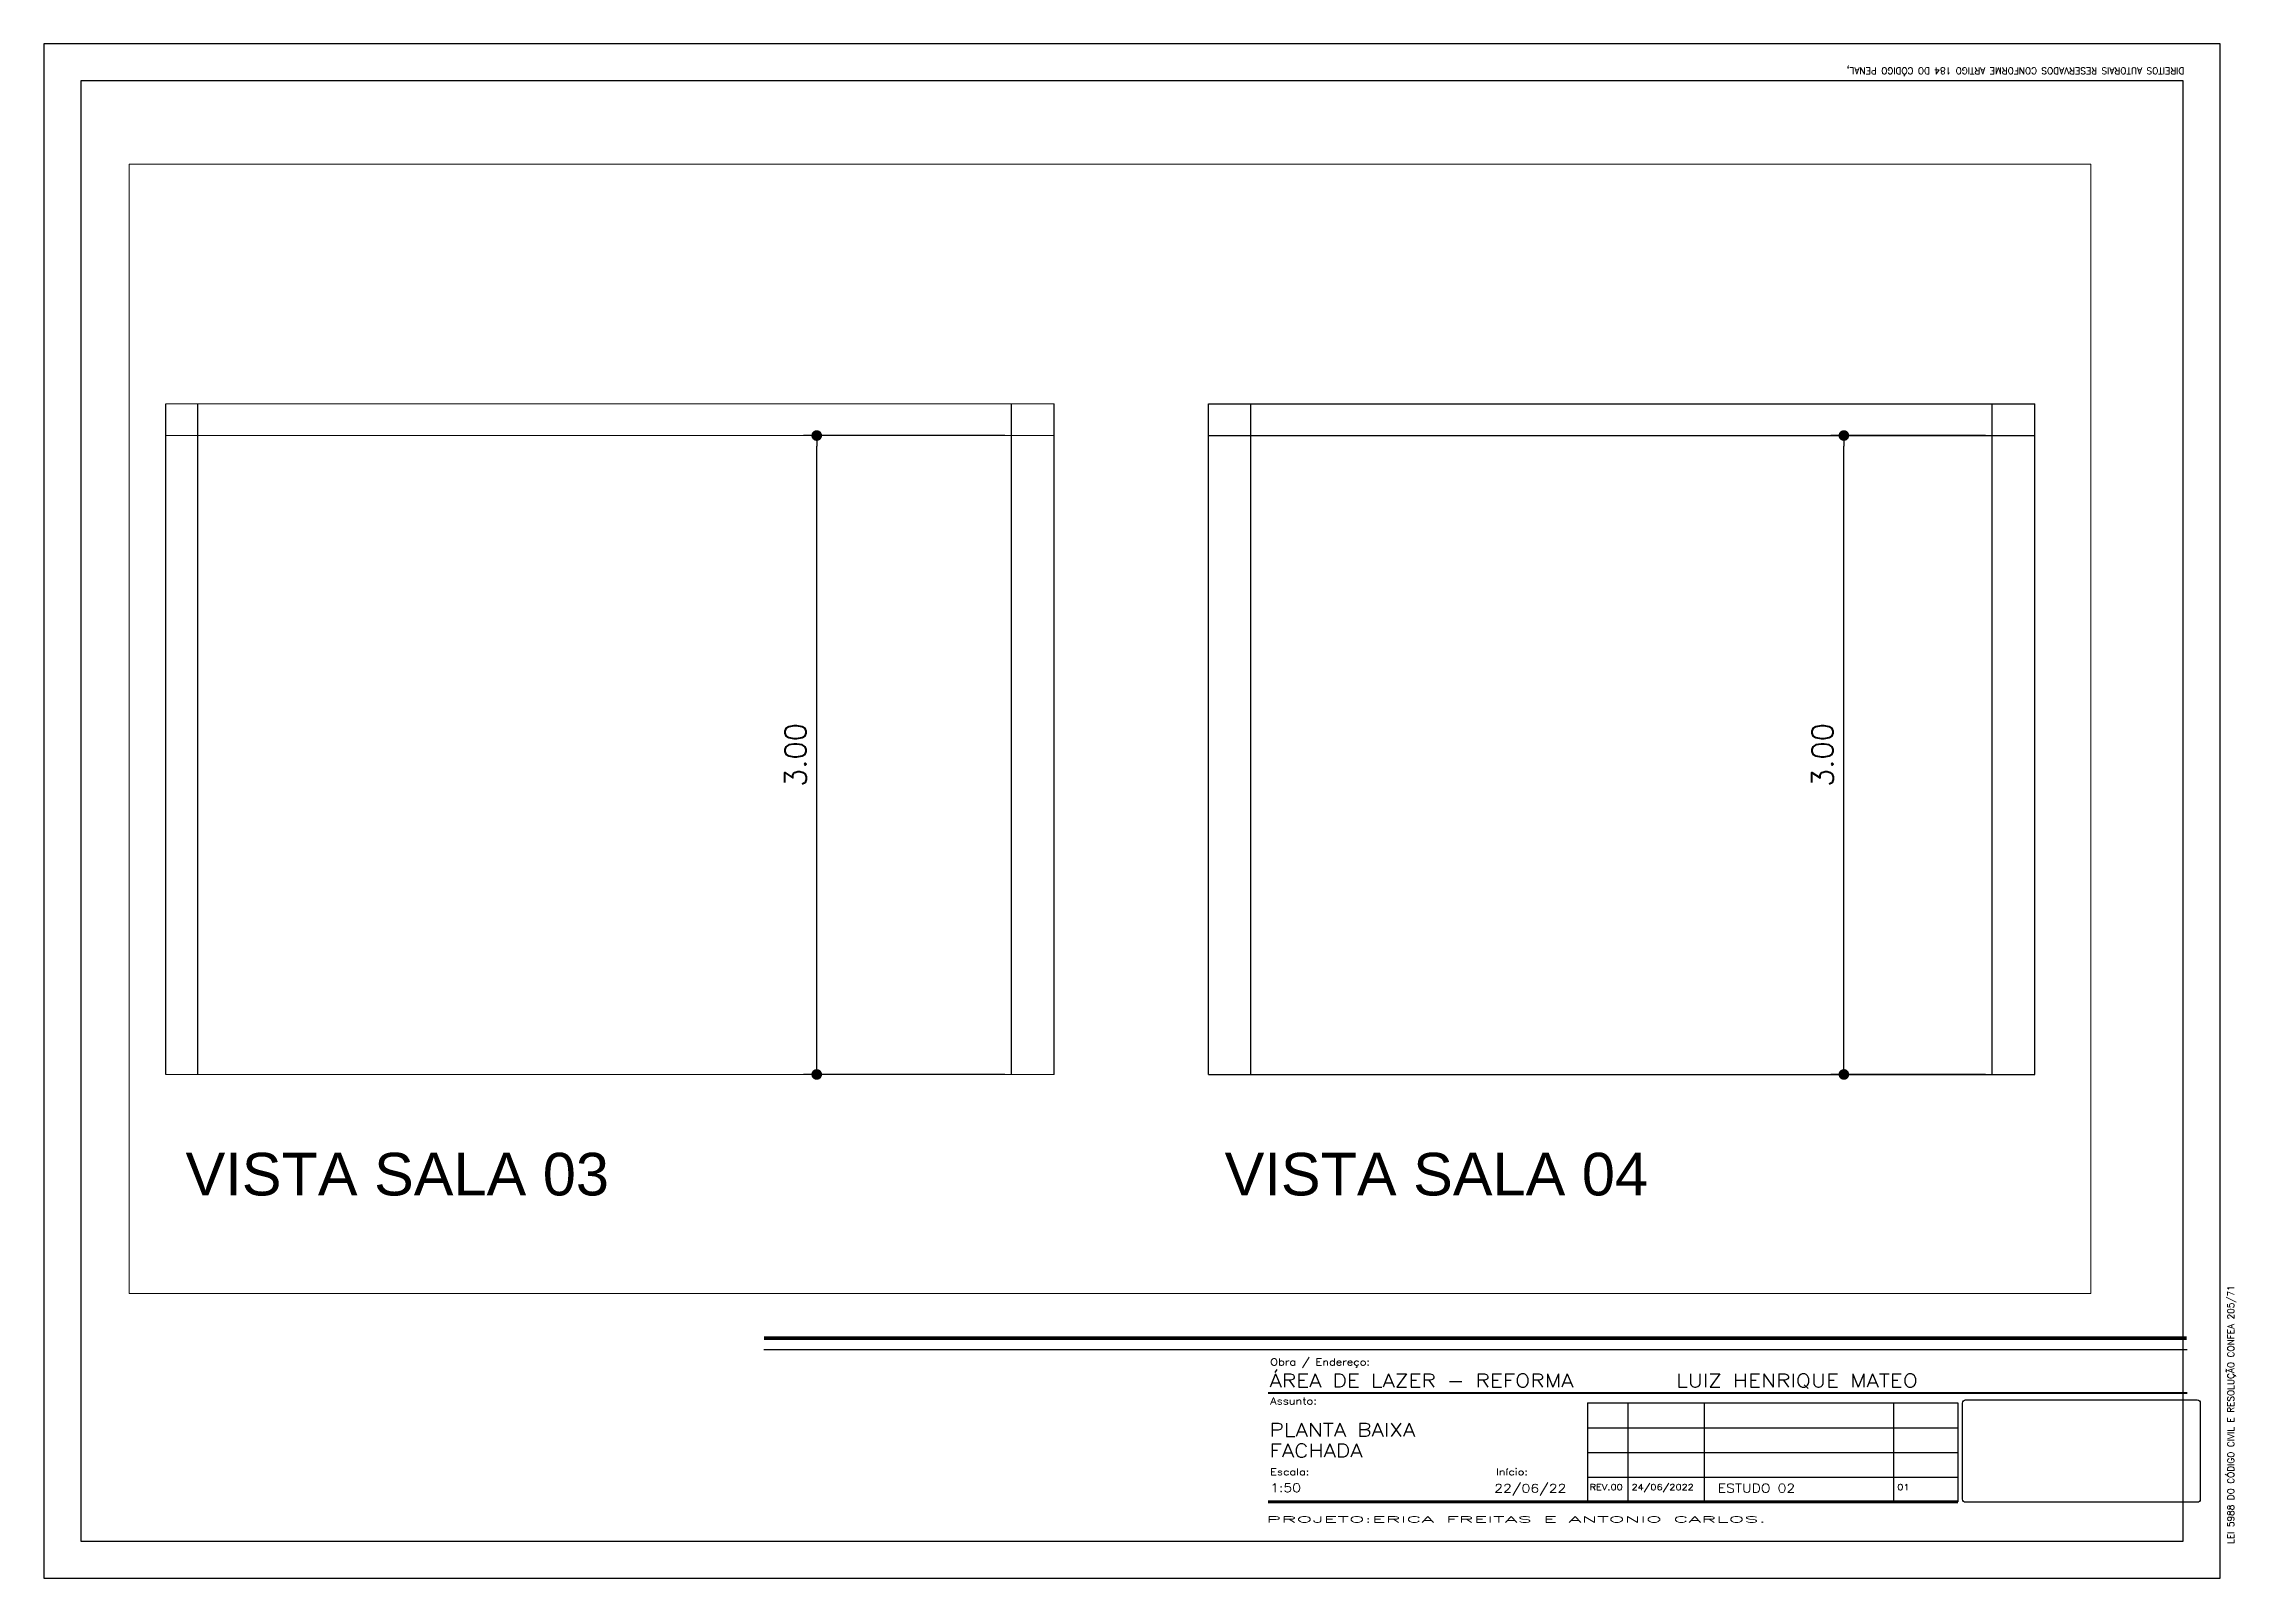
# Paper-space layout 'FL 2 SALA VISTA 3 E 4' of a CAD drawing. Header units: millimetres. Extents: x -42 to 370, y -13 to 275.
# The model-space entities are those that its viewports show. They can reach past a viewport. Long polylines and large blocks are cut down to what shows.
import ezdxf
from ezdxf.enums import TextEntityAlignment as Align

# ---------------------------------------------------------------- set-up
doc = ezdxf.new("R2010")
doc.units = ezdxf.units.MM
doc.header["$LTSCALE"] = 0.5
doc.header["$PDMODE"] = 3
for name, color, linetype, lineweight in [('Alvenaria-baixa', 3, 'Continuous', 20), ('ARQ cota interna', 1, 'Continuous', 18), ('ARQ MURO', 3, 'Continuous', 30)]:
    doc.layers.add(name, color=color, linetype=linetype, lineweight=lineweight)
doc.layers.add('ARQ TEXTO 02', color=3, linetype='Continuous')
doc.layers.add('VIEW PORT', color=5, linetype='Continuous', plot=False)
doc.styles.add('ARIAL 25', font='arial.ttf', dxfattribs={"height": 0.25})
doc.styles.add('CARIMBO', font='romans.shx')
doc.styles.add('ROMANS', font='romans.shx', dxfattribs={"height": 1.4})
doc.styles.add('RS', font='ROMANS.SHX', dxfattribs={"width": 1.1})
doc.styles.add('RS50', font='romans.shx', dxfattribs={"height": 0.1})
doc.dimstyles.new('Cota 50', dxfattribs={"dimscale": 0.05, "dimtxt": 0.1, "dimasz": 1, "dimexe": 1.25, "dimexo": 0.625, "dimgap": 1, "dimtad": 1, "dimzin": 4, "dimdsep": 46, "dimtxsty": 'RS50', "dimblk": 'DOT', "dimcen": 0.1, "dimclrd": 256, "dimclre": 256, "dimclrt": 256, "dimadec": 0, "dimazin": 0, "dimtfac": 1, "dimtix": 1, "dimtmove": 0, "dimatfit": 3, "dimldrblk": 'DOT', "dimfxl": 1.25, "dimarcsym": 0})

# ---------------------------------------------------------------- blocks, each defined once
blk = doc.blocks.new('_Dot')
at = {"color": 0, "linetype": 'ByBlock', "lineweight": -2}
blk.add_line((-0.5, 0), (-1, 0), dxfattribs=at)
at = {"color": 0, "linetype": 'ByBlock', "const_width": 0.5}
blk.add_lwpolyline([(-0.25, 0, 1), (0.25, 0, 1)], format="xyb", close=True, dxfattribs=at)
blk = doc.blocks.new('*D258')
at = {"layer": 'ARQ cota interna', "lineweight": -2, "transparency": 16777216}
for p, q in [((32.525, 73.677), (31.58, 73.677)), ((31.642, 70.727), (31.642, 73.627)), ((32.525, 70.677), (31.58, 70.677))]:
    blk.add_line(p, q, dxfattribs=at)
at = {"layer": 'DEFPOINTS', "color": 0, "transparency": 16777216}
for p in [(31.642, 73.677), (32.556, 73.677), (32.556, 70.677)]:
    blk.add_point(p, dxfattribs=at)
at = {"layer": 'ARQ cota interna', "lineweight": -2, "transparency": 16777216, "xscale": 0.05, "yscale": 0.05, "zscale": 0.05}
for p, rotation in [((31.642, 73.677), 90), ((31.642, 70.677), 270)]:
    blk.add_blockref('_Dot', p, dxfattribs=dict(at, rotation=rotation))
at = {"layer": 'ARQ cota interna', "transparency": 16777216, "insert": (31.542, 72.177), "char_height": 0.1, "attachment_point": 5, "rotation": 90, "style": 'RS50'}
blk.add_mtext('3.00', dxfattribs=at)
blk = doc.blocks.new('*D259')
at = {"layer": 'ARQ cota interna', "lineweight": -2, "transparency": 16777216}
for p, q in [((37.129, 73.677), (36.402, 73.677)), ((36.464, 70.727), (36.464, 73.627)), ((37.129, 70.677), (36.402, 70.677))]:
    blk.add_line(p, q, dxfattribs=at)
at = {"layer": 'DEFPOINTS', "color": 0, "transparency": 16777216}
for p in [(36.464, 73.677), (37.161, 73.677), (37.161, 70.677)]:
    blk.add_point(p, dxfattribs=at)
at = {"layer": 'ARQ cota interna', "lineweight": -2, "transparency": 16777216, "xscale": 0.05, "yscale": 0.05, "zscale": 0.05}
for p, rotation in [((36.464, 73.677), 90), ((36.464, 70.677), 270)]:
    blk.add_blockref('_Dot', p, dxfattribs=dict(at, rotation=rotation))
at = {"layer": 'ARQ cota interna', "transparency": 16777216, "insert": (36.364, 72.177), "char_height": 0.1, "attachment_point": 5, "rotation": 90, "style": 'RS50'}
blk.add_mtext('3.00', dxfattribs=at)

msp = doc.modelspace()

# ---------------------------------------------------------------- linework, layer by layer
at = {"layer": 'Alvenaria-baixa'}
for p, q in [((28.58591, 73.82671), (32.75591, 73.82671)), ((28.58591, 73.67671), (32.75591, 73.67671)), ((28.58591, 70.67671), (32.75591, 70.67671))]:
    msp.add_line(p, q, dxfattribs=at)
at = {"layer": 'ARQ MURO'}
for p, q in [((28.58591, 70.67671), (28.58591, 73.82671)), ((28.73591, 70.67671), (28.73591, 73.82671)), ((32.55591, 70.67671), (32.55591, 73.82671)), ((32.75591, 70.67671), (32.75591, 73.82671)), ((33.48059, 70.67671), (33.48059, 73.82671)), ((33.48059, 73.82671), (37.36059, 73.82671)), ((33.68059, 70.67671), (33.68059, 73.82671)), ((37.16059, 70.67671), (37.16059, 73.82671)), ((37.36059, 70.67671), (37.36059, 73.82671)), ((33.48059, 73.67671), (37.36059, 73.67671)), ((33.48059, 70.67671), (37.36059, 70.67671))]:
    msp.add_line(p, q, dxfattribs=at)

# ---------------------------------------------------------------- texts
at = {"layer": 'ARQ TEXTO 02', "style": 'ARIAL 25'}
for s, p in [('VISTA SALA 03', (28.67906, 70.10892)), ('VISTA SALA 04', (33.55704, 70.10892))]:
    msp.add_text(s, height=0.2, dxfattribs=at).set_placement(p)

# ---------------------------------------------------------------- dimensions: what is measured, and where the dimension line sits
at = {"layer": 'ARQ cota interna'}
for base, p1, p2, picture, middle in [((31.64229, 73.67671), (32.55591, 70.67671), (32.55591, 73.67671), '*D258', (31.54229, 72.17671)), ((36.46406, 73.67671), (37.16059, 70.67671), (37.16059, 73.67671), '*D259', (36.36406, 72.17671))]:
    dim = msp.add_linear_dim(base=base, p1=p1, p2=p2, angle=90, dimstyle='Cota 50', dxfattribs=at)
    dim.commit()
    dim.dimension.update_dxf_attribs({"geometry": picture, "text_midpoint": middle})

psp = doc.layouts.new('FL 2 SALA VISTA 3 E 4')

# ---------------------------------------------------------------- linework, layer by layer
at = {"layer": 'VIEW PORT'}
psp.add_line((93.52, 29.82), (360.81, 29.82), dxfattribs=at)
psp.add_line((93.52, 29.82), (360.81, 29.82), dxfattribs=at)
at = {"layer": 'VIEW PORT', "color": 1}
for p, q in [((248.19, 19.8), (317.75, 19.8)), ((248.19, 19.8), (248.19, 1.21)), ((255.74, 19.8), (255.74, 1.21)), ((270.07, 19.8), (270.07, 1.21)), ((305.67, 19.8), (305.67, 1.21)), ((317.75, 19.8), (317.75, 1.21)), ((248.19, 15.15), (317.75, 15.15)), ((248.19, 10.5), (317.75, 10.5)), ((248.19, 5.86), (317.75, 5.86))]:
    psp.add_line(p, q, dxfattribs=at)
at = {"layer": 'VIEW PORT'}
for points in [[(366.98, -13.1), (366.98, 275.08), (-41.69, 275.08), (-41.69, -13.1)], [(360.06, -6.18), (360.06, 268.16), (-34.77, 268.16), (-34.77, -6.18)]]:
    psp.add_lwpolyline(points, close=True, dxfattribs=at)
for points, const_width in [([(93.52, 31.98), (360.68, 31.98)], 0.651), ([(93.52, 31.98), (360.68, 31.98)], 0.651), ([(188.2, 1.21), (317.75, 1.21)], 0.559)]:
    psp.add_lwpolyline(points, dxfattribs=dict(at, const_width=const_width))
at = {"layer": 'VIEW PORT', "color": 1}
for points, const_width in [([(188.2, 21.65), (360.81, 21.65)], 0.372), ([(188.2, 1.21), (317.75, 1.21)], 0.559)]:
    psp.add_lwpolyline(points, dxfattribs=dict(at, const_width=const_width))
at = {"layer": 'VIEW PORT'}
psp.add_lwpolyline([(318.6, 1.73), (318.6, 19.79, -0.414214), (319.19, 20.38), (362.67, 20.38, -0.414214), (363.25, 19.79), (363.25, 1.73, -0.414214), (362.67, 1.15), (319.19, 1.15, -0.414214)], format="xyb", close=True, dxfattribs=at)

# ---------------------------------------------------------------- texts
at = {"layer": 'VIEW PORT', "color": 1, "style": 'RS'}
for s, rotation, p in [('DIREITOS AUTORAIS RESERVADOS CONFORME ARTIGO 184 DO CÓDIGO PENAL,', 180, (360.25, 270.63)), ('LEI 5988 DO CÓDIGO CIVIL E RESOLUÇÃO CONFEA 205/71', 90, (369.58, -6.66))]:
    psp.add_text(s, height=1.225, rotation=rotation, dxfattribs=at).set_placement(p)
at = {"layer": 'VIEW PORT', "color": 4, "style": 'ROMANS', "width": 1.2}
for s, p in [('ÁREA DE LAZER - REFORMA', (188.45, 22.76)), ('LUIZ HENRIQUE MATEO', (264.81, 22.76)), ('PLANTA BAIXA', (188.45, 13.53)), ('FACHADA', (188.45, 9.61))]:
    psp.add_text(s, height=2.5, dxfattribs=at).set_placement(p)
at = {"layer": 'VIEW PORT', "style": 'CARIMBO', "width": 1.2}
for s, height, p in [('Obra / Endereço:', 1.3011, (188.6, 26.83)), ('Assunto:', 1.301, (188.6, 19.53)), ('Escala:', 1.301, (188.6, 6.22)), ('Escala:', 1.301, (188.6, 6.22)), ('1:50', 1.606, (188.6, 3.07)), ('22/06/22', 1.606, (230.67, 2.97)), ('Início:', 1.301, (230.98, 6.22)), ('REV.00', 1.115, (248.59, 3.44)), ('24/06/2022', 1.115, (256.44, 3.44)), ('ESTUDO 02', 1.606, (272.64, 3)), ('01', 1.115, (306.37, 3.44))]:
    psp.add_text(s, height=height, dxfattribs=at).set_placement(p)
at = {"layer": 'VIEW PORT', "style": 'CARIMBO', "width": 2.481263}
psp.add_text('PROJETO:ERICA FREITAS E ANTONIO CARLOS.', height=1.1152, dxfattribs=at).set_placement((187.87, -2.63), (281.69, -2.63), align=Align.FIT)

# ---------------------------------------------------------------- viewports
at = {"layer": 'VIEW PORT'}
psp.add_viewport(center=(158.51, 146.43), size=(368.32, 212.1139), view_center_point=(33.01871, 72.3), view_height=5.3028467, dxfattribs=at)

doc.saveas('drawing.dxf')
